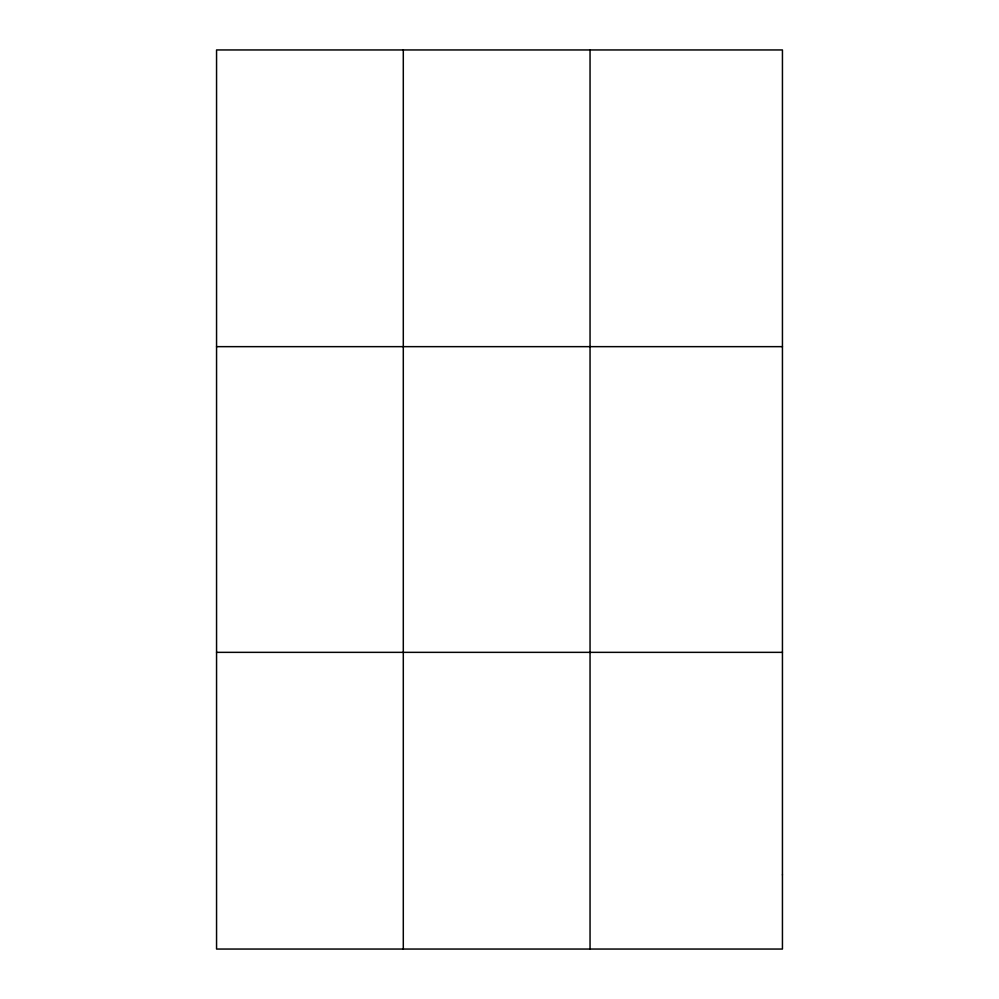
<?xml version="1.0" encoding="UTF-8"?>
<svg xmlns="http://www.w3.org/2000/svg" width="999" height="999" viewBox="0 0 999 999"><rect width="100%" height="100%" fill="white"/><g stroke="black" fill="none" stroke-linecap="round" stroke-linejoin="round"><path stroke-width="1.5" d="M403.296 49.95L403.296 949.05M590.047 49.95L590.047 949.05M216.558 346.653L782.442 346.653M216.558 652.347L782.442 652.347M782.442 874.874L782.442 949.05L216.558 949.05L216.558 49.95L782.442 49.95L782.442 874.874"/></g></svg>
